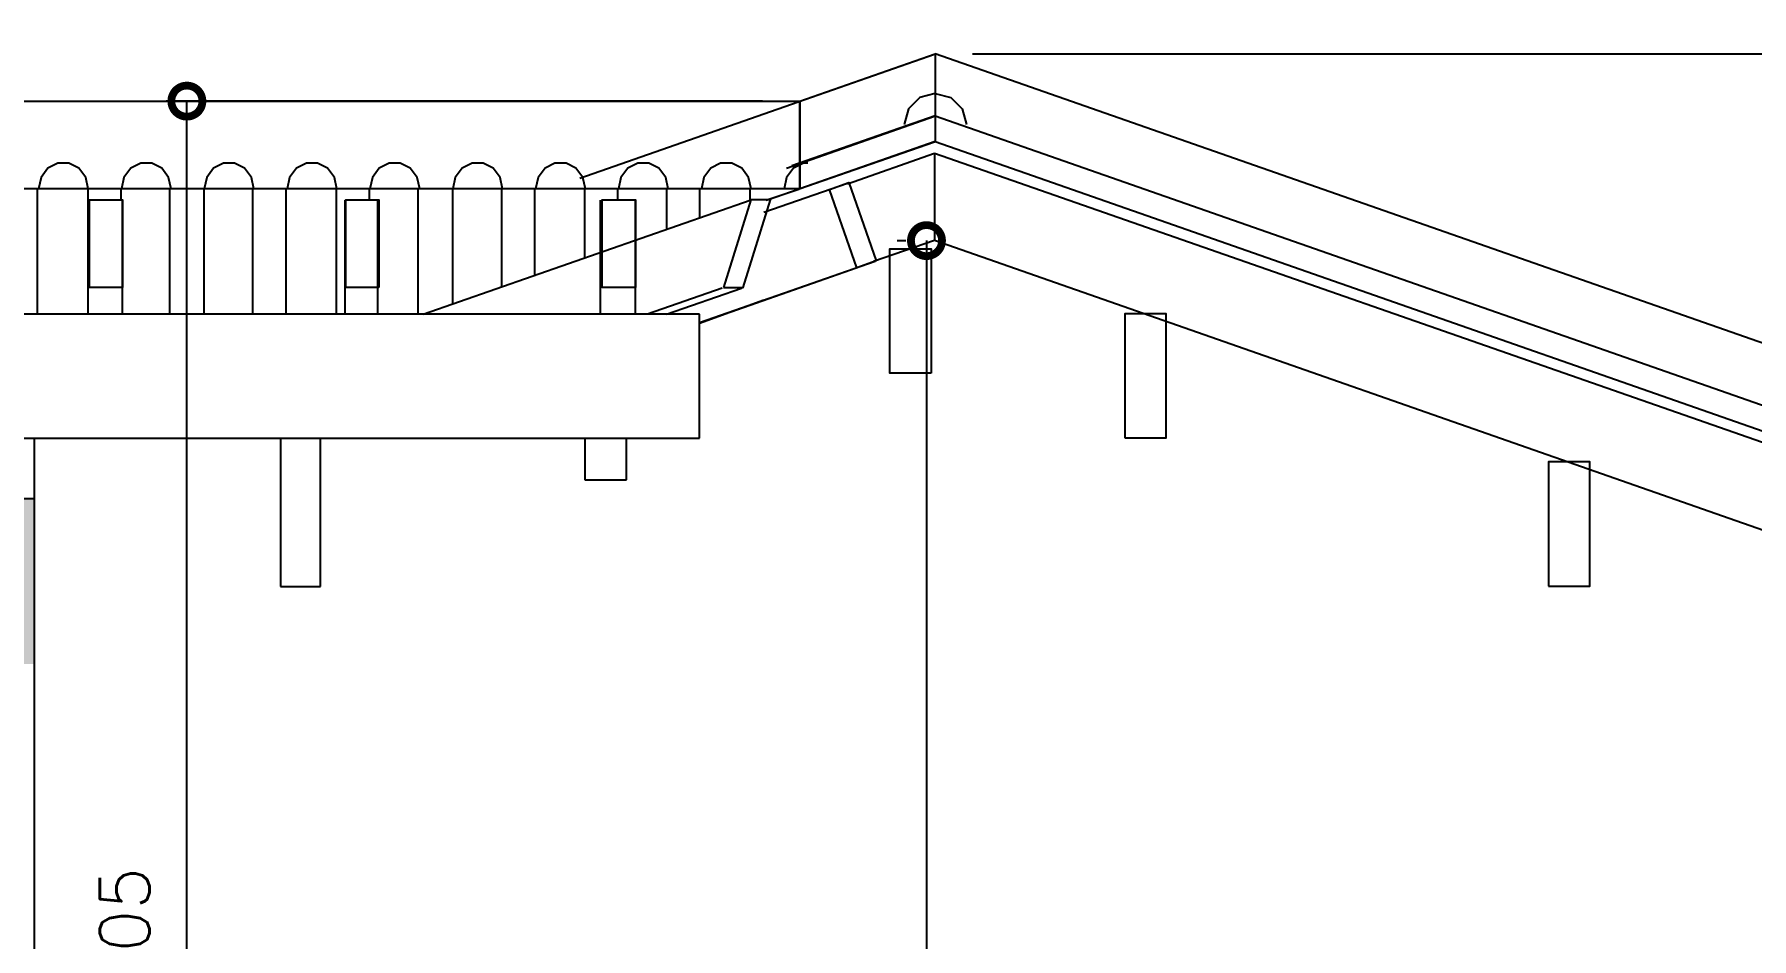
# Model space of a CAD drawing. Extents: x 500 to 638, y 181 to 267.
# Drawn here: x 620.298 to 624.444, y 218.006 to 220.19 of the extents above; entities that cross this region are included whole.
import ezdxf

# ---------------------------------------------------------------- set-up
doc = ezdxf.new("R2010")
doc.units = 0
doc.header["$LTSCALE"] = 7
doc.layers.get('0').update_dxf_attribs({"linetype": 'CONTINUOUS'})
doc.layers.get('DEFPOINTS').update_dxf_attribs({"linetype": 'CONTINUOUS'})
for name, color, linetype in [('ALVENARIA', 7, 'CONTINUOUS'), ('ALVENARIA1', 44, 'CONTINUOUS'), ('COTA', 1, 'CONTINUOUS'), ('HATCH', 30, 'CONTINUOUS')]:
    doc.layers.add(name, color=color, linetype=linetype)
doc.styles.add('SIMPLEX', font='SIMPLEX.SHX')
doc.dimstyles.new('DIM50', dxfattribs={"dimtxt": 0.12, "dimasz": 0.15, "dimexe": 0.05, "dimexo": 0.09, "dimgap": 0.09, "dimtad": 1, "dimzin": 0, "dimdsep": 46, "dimtxsty": 'SIMPLEX', "dimblk1": 'DOTSMALL', "dimblk2": 'DOTSMALL', "dimsah": 1, "dimcen": 0.09, "dimadec": 0, "dimazin": 0, "dimtfac": 1, "dimtix": 1, "dimtofl": 0, "dimtmove": 2, "dimatfit": 3, "dimldrblk": 'DOTSMALL', "dimfxl": 1, "dimtolj": 1, "dimtzin": 0, "dimarcsym": 0})

# ---------------------------------------------------------------- blocks, each defined once
blk = doc.blocks.new('_DOTSMALL')
at = {"color": 0, "linetype": 'ByBlock', "const_width": 0.5}
blk.add_lwpolyline([(-0.0625, 0, 1), (0.0625, 0, 1)], format="xyb", close=True, dxfattribs=at)
blk = doc.blocks.new('*D233')
at = {"layer": 'COTA', "color": 0, "lineweight": -2}
for p, q in [((622.3809, 219.6913), (622.4019, 219.6913)), ((622.4519, 219.6913), (622.4519, 215.9185)), ((624.5568, 215.9185), (622.4019, 215.9185))]:
    blk.add_line(p, q, dxfattribs=at)
at = {"layer": 'DEFPOINTS', "color": 0}
for p in [(622.4709, 219.6913, -1.4713), (622.4519, 215.9185), (624.6468, 215.9185, -1.4713)]:
    blk.add_point(p, dxfattribs=at)
at = {"layer": 'COTA', "color": 0, "lineweight": -2, "xscale": 0.15, "yscale": 0.15, "zscale": 0.15}
for p, rotation in [((622.4519, 219.6913), 90), ((622.4519, 215.9185), 270)]:
    blk.add_blockref('_DOTSMALL', p, dxfattribs=dict(at, rotation=rotation))
at = {"layer": 'COTA', "color": 0, "insert": (622.3019, 217.8049), "char_height": 0.12, "attachment_point": 5, "rotation": 90, "style": 'SIMPLEX'}
blk.add_mtext('\\A1;3.75', dxfattribs=at)
blk = doc.blocks.new('*D234')
at = {"layer": 'COTA', "color": 0, "lineweight": -2}
for p, q in [((622.5632, 220.1426), (625.4047, 220.1426)), ((625.3547, 220.1426), (625.3547, 215.8685)), ((624.7368, 215.8685), (625.4047, 215.8685))]:
    blk.add_line(p, q, dxfattribs=at)
at = {"layer": 'DEFPOINTS', "color": 0}
for p in [(622.4732, 220.1426, -1.4713), (624.6468, 215.8685, -1.4713), (625.3547, 215.8685)]:
    blk.add_point(p, dxfattribs=at)
at = {"layer": 'COTA', "color": 0, "lineweight": -2, "xscale": 0.15, "yscale": 0.15, "zscale": 0.15}
for p, rotation in [((625.3547, 220.1426), 90), ((625.3547, 215.8685), 270)]:
    blk.add_blockref('_DOTSMALL', p, dxfattribs=dict(at, rotation=rotation))
at = {"layer": 'COTA', "color": 0, "insert": (625.2047, 218.0056), "char_height": 0.12, "attachment_point": 5, "rotation": 90, "style": 'SIMPLEX'}
blk.add_mtext('\\A1;4.25', dxfattribs=at)
blk = doc.blocks.new('*D235')
at = {"layer": 'COTA', "color": 0, "lineweight": -2}
for p, q in [((622.0561, 220.0282), (620.6164, 220.0282)), ((620.6664, 215.9685), (620.6664, 220.0282)), ((620.3882, 215.9685), (620.7164, 215.9685))]:
    blk.add_line(p, q, dxfattribs=at)
at = {"layer": 'DEFPOINTS', "color": 0}
for p in [(620.6664, 220.0282), (622.1461, 220.0282, -1.4713), (620.2982, 215.9685, -1.4713)]:
    blk.add_point(p, dxfattribs=at)
at = {"layer": 'COTA', "color": 0, "lineweight": -2, "xscale": 0.15, "yscale": 0.15, "zscale": 0.15}
for p, rotation in [((620.6664, 220.0282), 90), ((620.6664, 215.9685), 270)]:
    blk.add_blockref('_DOTSMALL', p, dxfattribs=dict(at, rotation=rotation))
at = {"layer": 'COTA', "color": 0, "insert": (620.5164, 217.9984), "char_height": 0.12, "attachment_point": 5, "rotation": 90, "style": 'SIMPLEX'}
blk.add_mtext('\\A1;4.05', dxfattribs=at)

msp = doc.modelspace()

# ---------------------------------------------------------------- hatches: boundary and pattern name
at = {"layer": 'HATCH'}
h = msp.add_hatch(dxfattribs=at)
h.set_pattern_fill('AR-CONC', color=256, scale=0.03, style=0)
h.set_pattern_definition([(50, (0, 0), (0.215178055, -0.01882564), [0.0225, -0.2475]), (355, (0, 0), (-0.0416254, 0.22565764), [0.018, -0.198]), (100.4514, (0.01793, -0.00157), (0.173552815, 0.20683186), [0.01912206, -0.21034263]), (46.1842, (0, 0.06), (0.32017231, -0.0496557), [0.03375, -0.37125]), (96.6356, (0.02668, 0.05586), (0.28039881, 0.29223536), [0.02868309, -0.3155139]), (351.1842, (0, 0.06), (0.28039858, 0.29223558), [0.027, -0.297]), (21, (0.03, 0.045), (0.179072116, -0.120785667), [0.0225, -0.2475]), (326, (0.03, 0.045), (0.0729946, 0.21754501), [0.018, -0.198]), (71.4514, (0.04492, 0.03493), (0.25206679, 0.09675915), [0.01912206, -0.21034263]), (37.5, (0, 0), (0.003647957, 0.099868156), [0, -0.1956, 0, -0.201, 0, -0.19875]), (7.5, (0, 0), (0.078920861, 0.118323514), [0, -0.1146, 0, -0.1911, 0, -0.07575]), (327.5, (-0.0669, 0), (0.160146731, -0.006766462), [0, -0.075, 0, -0.234, 0, -0.3105]), (317.5, (-0.0969, 0), (0.17495585, 0.030031495), [0, -0.0975, 0, -0.1554, 0, -0.2205])])
h.paths.add_polyline_path([(612.5258, 218.6685), (612.6758, 218.6685), (612.6758, 218.9685), (616.4982, 218.9685), (616.4982, 218.6685), (616.6482, 218.6685), (616.6482, 218.9685), (620.1482, 218.9685), (620.1482, 218.6685), (620.2982, 218.6685), (620.2982, 219.0685), (605.6684, 219.0685), (605.6684, 218.6685), (605.8184, 218.6685), (605.8184, 218.9685), (607.318, 218.9685), (607.318, 218.6685), (607.468, 218.6685), (607.468, 218.9685), (611.0758, 218.9685), (611.0758, 218.6685), (611.2258, 218.6685), (611.2258, 218.9685), (612.5258, 218.9685)])

# ---------------------------------------------------------------- linework, layer by layer
at = {"layer": 'ALVENARIA'}
for p, q in [((621.6147, 219.8424, -1.4713), (622.4709, 220.1418, -1.4713)), ((622.1142, 219.8662, -1.4713), (622.4709, 219.9921, -1.4713)), ((622.4709, 219.9292, -1.4713), (622.068, 219.7893, -1.4713)), ((622.2611, 219.8284, -1.4713), (622.4709, 219.9026, -1.4713)), ((622.4709, 219.9026, -1.4713), (625.0983, 218.9848, -1.4713)), ((622.4709, 219.9026, -1.4713), (622.4709, 219.6913, -1.4713)), ((621.8245, 219.8159, -1.4713), (621.8245, 219.7179, -1.4713)), ((621.9043, 219.8159, -1.4713), (621.9043, 219.7459, -1.4713)), ((622.026, 219.7893, -1.4713), (622.026, 219.8159, -1.4713)), ((622.0596, 219.7599, -1.4713), (622.2611, 219.8298, -1.4713)), ((622.0638, 219.7893, -1.4713), (622.1435, 219.8159, -1.4713)), ((621.237, 219.5137, -1.4713), (622.026, 219.7893, -1.4713)), ((622.4709, 219.6913, -1.4713), (622.324, 219.641, -1.4713)), ((625.0312, 218.796, -1.4713), (622.4709, 219.6913, -1.4713)), ((622.3282, 219.641, -1.4713), (621.9043, 219.4927, -1.4713)), ((621.9043, 219.4927, -1.4713), (622.282, 219.6256, -1.4713)), ((621.9589, 219.5766, -1.4713), (621.7784, 219.5137, -1.4713)), ((621.8245, 219.5137, -1.4713), (622.005, 219.5766, -1.4713)), ((622.0596, 219.5472, -1.4713), (621.9043, 219.4913, -1.4713)), ((621.9043, 219.5137, -1.4713), (604.2091, 219.5137, -1.4713)), ((621.9043, 219.2143, -1.4713), (621.9043, 219.5137, -1.4713)), ((604.2091, 219.2143, -1.4713), (621.9043, 219.2143, -1.4713)), ((620.2982, 215.9185, -1.4713), (620.2982, 219.2143, -1.4713)), ((620.8928, 219.2143, -1.4713), (620.8928, 218.8561, -1.4713)), ((620.9893, 218.8561, -1.4713), (620.9893, 219.2143, -1.4713)), ((621.6273, 219.2143, -1.4713), (621.6273, 219.1135, -1.4713)), ((621.728, 219.1135, -1.4713), (621.728, 219.2143, -1.4713)), ((621.6273, 219.1135, -1.4713), (621.728, 219.1135, -1.4713)), ((605.6684, 219.0685, -1.4713), (620.2982, 219.0685, -1.4713)), ((620.2968, 218.9685, -1.4713), (620.2982, 218.9685, -1.4713)), ((620.8928, 218.8561, -1.4713), (620.9893, 218.8561, -1.4713))]:
    msp.add_line(p, q, dxfattribs=at)
at = {"layer": 'ALVENARIA', "elevation": -1.4713}
for points in [[(622.1463, 219.8164), (622.1463, 220.0282), (622.4732, 220.1426), (622.4732, 219.9307), (622.1463, 219.8164)], [(622.7077, 219.8487), (625.1821, 218.9826), (625.2482, 219.1714), (622.4732, 220.1426), (622.4732, 219.9307), (622.7077, 219.8487)], [(622.4732, 220.0468), (622.4357, 220.0367), (622.4082, 220.0093), (622.3982, 219.9718)], [(622.4732, 220.0468), (622.5107, 220.0367), (622.5381, 220.0093), (622.5482, 219.9718)], [(622.4732, 219.9927), (622.127, 219.8716)], [(622.4732, 219.9927), (625.2014, 219.0378)], [(622.3307, 219.6425), (622.2835, 219.626), (622.2174, 219.8147), (622.2646, 219.8313), (622.3307, 219.6425)], [(621.962, 219.578), (622.0092, 219.578), (622.0753, 219.7899), (622.0281, 219.7899), (621.962, 219.578)], [(622.4634, 219.3714), (622.3634, 219.3714), (622.3634, 219.6714), (622.4634, 219.6714), (622.4634, 219.3714)], [(622.9309, 219.2147), (623.0309, 219.2147), (623.0309, 219.5147), (622.9309, 219.5147), (622.9309, 219.2147)], [(623.9532, 218.8568), (624.0532, 218.8568), (624.0532, 219.1568), (623.9532, 219.1568), (623.9532, 218.8568)]]:
    msp.add_lwpolyline(points, dxfattribs=at)
at = {"layer": 'ALVENARIA1'}
for p, q in [((620.3052, 219.8159, -1.4713), (620.3052, 219.5137, -1.4713)), ((620.4269, 219.8159, -1.4713), (620.4269, 219.5137, -1.4713)), ((620.5066, 219.8159, -1.4713), (620.5066, 219.7893, -1.4713)), ((620.6242, 219.8159, -1.4713), (620.6242, 219.5137, -1.4713)), ((620.7081, 219.5137, -1.4713), (620.7081, 219.8159, -1.4713)), ((620.8256, 219.5137, -1.4713), (620.8256, 219.8159, -1.4713)), ((620.9054, 219.8159, -1.4713), (620.9054, 219.5137, -1.4713)), ((621.0271, 219.8159, -1.4713), (621.0271, 219.5137, -1.4713)), ((621.1068, 219.8159, -1.4713), (621.1068, 219.7893, -1.4713)), ((621.2244, 219.5137, -1.4713), (621.2244, 219.8159, -1.4713)), ((621.3083, 219.5374, -1.4713), (621.3083, 219.8159, -1.4713)), ((621.4258, 219.8159, -1.4713), (621.4258, 219.578, -1.4713)), ((621.5056, 219.8159, -1.4713), (621.5056, 219.606, -1.4713)), ((621.6273, 219.6494, -1.4713), (621.6273, 219.8159, -1.4713)), ((621.707, 219.7893, -1.4713), (621.707, 219.8159, -1.4713)), ((620.5108, 219.5137, -1.4713), (620.5108, 219.7893, -1.4713)), ((621.0481, 219.7893, -1.4713), (621.0481, 219.5137, -1.4713)), ((621.1278, 219.5137, -1.4713), (621.1278, 219.7893, -1.4713)), ((621.6651, 219.5137, -1.4713), (621.6651, 219.7893, -1.4713)), ((621.749, 219.7893, -1.4713), (621.749, 219.5137, -1.4713))]:
    msp.add_line(p, q, dxfattribs=at)
at = {"layer": 'ALVENARIA1', "elevation": -1.4713}
for points in [[(613.2016, 219.8164), (603.9702, 219.8164), (603.9702, 220.0282), (622.1463, 220.0282), (622.1463, 219.8164), (613.2016, 219.8164)], [(622.1657, 219.8783), (622.155, 219.8783), (622.131, 219.8661), (622.1143, 219.8439), (622.1084, 219.8164), (622.0284, 219.8164), (622.0224, 219.8439), (622.0058, 219.8661), (621.9817, 219.8783), (621.955, 219.8783), (621.931, 219.8661), (621.9143, 219.8439), (621.9084, 219.8164), (621.8284, 219.8164), (621.8224, 219.8439), (621.8058, 219.8661), (621.7817, 219.8783), (621.755, 219.8783), (621.731, 219.8661), (621.7143, 219.8439), (621.7084, 219.8164), (621.6284, 219.8164), (621.6224, 219.8439), (621.6058, 219.8661), (621.5817, 219.8783), (621.555, 219.8783), (621.531, 219.8661), (621.5143, 219.8439), (621.5084, 219.8164), (621.4284, 219.8164), (621.4224, 219.8439), (621.4058, 219.8661), (621.3817, 219.8783), (621.355, 219.8783), (621.331, 219.8661), (621.3143, 219.8439), (621.3084, 219.8164), (621.2284, 219.8164), (621.2224, 219.8439), (621.2058, 219.8661), (621.1817, 219.8783), (621.155, 219.8783), (621.131, 219.8661), (621.1143, 219.8439), (621.1084, 219.8164), (621.0284, 219.8164), (621.0224, 219.8439), (621.0058, 219.8661), (620.9817, 219.8783), (620.955, 219.8783), (620.931, 219.8661), (620.9143, 219.8439), (620.9084, 219.8164), (620.8284, 219.8164), (620.8224, 219.8439), (620.8058, 219.8661), (620.7817, 219.8783), (620.755, 219.8783), (620.731, 219.8661), (620.7143, 219.8439), (620.7084, 219.8164), (620.6284, 219.8164), (620.6224, 219.8439), (620.6058, 219.8661), (620.5817, 219.8783), (620.555, 219.8783), (620.531, 219.8661), (620.5143, 219.8439), (620.5084, 219.8164), (620.4284, 219.8164), (620.4224, 219.8439), (620.4058, 219.8661), (620.3817, 219.8783), (620.355, 219.8783), (620.331, 219.8661), (620.3143, 219.8439), (620.3084, 219.8164), (620.2284, 219.8164)], [(620.5111, 219.578), (620.4311, 219.578), (620.4311, 219.7899), (620.5111, 219.7899), (620.5111, 219.578)], [(621.1301, 219.578), (621.0501, 219.578), (621.0501, 219.7899), (621.1301, 219.7899), (621.1301, 219.578)], [(621.7491, 219.578), (621.6691, 219.578), (621.6691, 219.7899), (621.7491, 219.7899), (621.7491, 219.578)]]:
    msp.add_lwpolyline(points, dxfattribs=at)

# ---------------------------------------------------------------- dimensions: what is measured, and where the dimension line sits
at = {"layer": 'COTA'}
for base, p1, p2, text, picture, middle in [((625.3547, 215.8685), (622.4732, 220.1426, -1.4713), (624.6468, 215.8685, -1.4713), '4.25', '*D234', (625.2047, 218.0056)), ((620.6664, 220.0282), (620.2982, 215.9685, -1.4713), (622.1461, 220.0282, -1.4713), '4.05', '*D235', (620.5164, 217.9984)), ((622.4519, 215.9185), (622.4709, 219.6913, -1.4713), (624.6468, 215.9185, -1.4713), '3.75', '*D233', (622.3019, 217.8049))]:
    dim = msp.add_linear_dim(base=base, p1=p1, p2=p2, angle=90, text=text, dimstyle='DIM50', dxfattribs=at)
    dim.commit()
    dim.dimension.update_dxf_attribs({"geometry": picture, "text_midpoint": middle})

doc.saveas('drawing.dxf')
